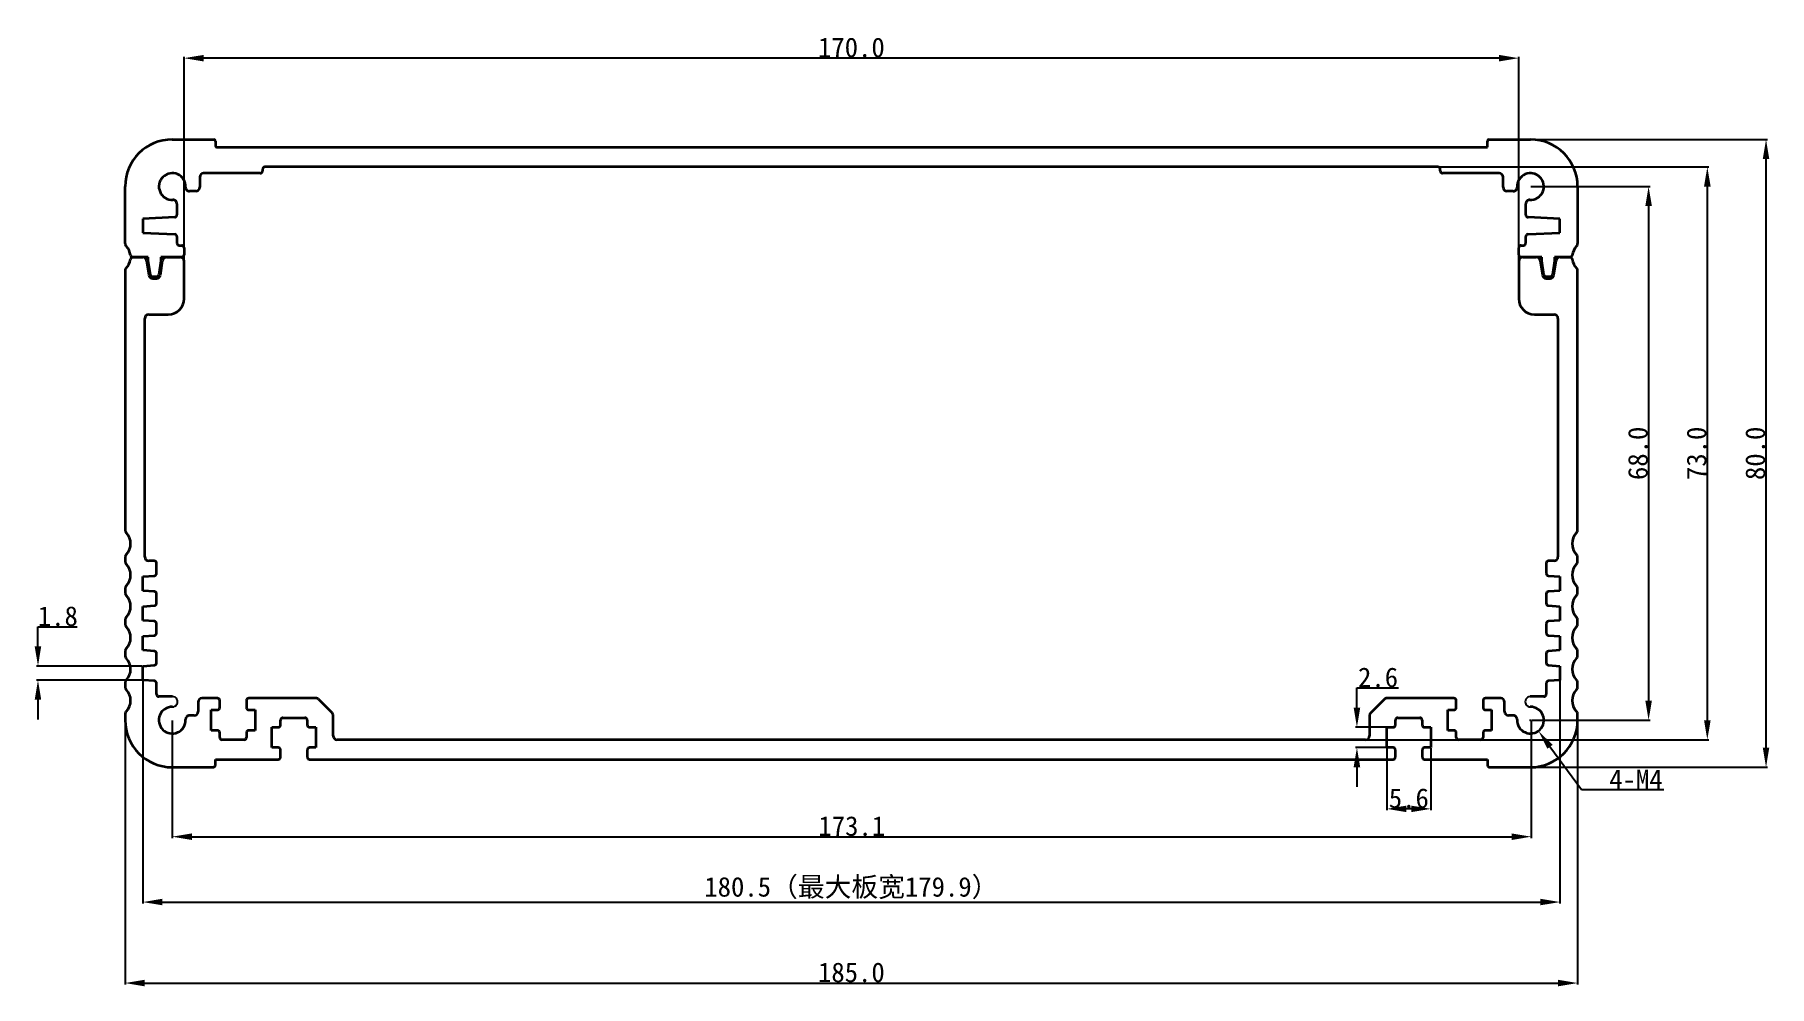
# Model space of a CAD drawing. Header units: inches. Extents: x -12 to 209, y -28 to 93.
import ezdxf

# ---------------------------------------------------------------- set-up
doc = ezdxf.new("R2010")
doc.units = ezdxf.units.IN
doc.header["$MEASUREMENT"] = 0
doc.layers.add('1', color=30, linetype='Continuous')
doc.layers.add('Visible (ISO)', color=7, linetype='Continuous', lineweight=35)
doc.styles.get("Standard").update_dxf_attribs({"font": 'simhei.ttf'})
doc.dimstyles.get("Standard").update_dxf_attribs({"dimtxt": 2.5, "dimasz": 2.5, "dimexe": 0.18, "dimexo": 0.0625, "dimgap": 0.09, "dimtad": 1, "dimtoh": 1, "dimdec": 1, "dimzin": 0, "dimdsep": 46, "dimtxsty": 'Standard', "dimcen": 0.09, "dimadec": 0, "dimazin": 0, "dimtfac": 1, "dimtdec": 1, "dimtofl": 0, "dimtmove": 0, "dimatfit": 3, "dimfxl": 1, "dimtolj": 1, "dimtzin": 0, "dimarcsym": 0})

# ---------------------------------------------------------------- blocks, each defined once
blk = doc.blocks.new('*D1')
at = {"color": 0, "lineweight": -2}
for p, q in [((0, 6.32), (0, -27.68)), ((185, 5.94), (185, -27.68)), ((2.5, -27.5), (182.5, -27.5))]:
    blk.add_line(p, q, dxfattribs=at)
at = {"color": 0}
for points in [[(2.5, -27.08), (2.5, -27.92), (0, -27.5)], [(182.5, -27.08), (182.5, -27.92), (185, -27.5)]]:
    blk.add_solid(points, dxfattribs=at)
at = {"layer": 'Defpoints', "color": 0}
for p in [(0, 6.38), (185, 6), (185, -27.5)]:
    blk.add_point(p, dxfattribs=at)
at = {"color": 0, "insert": (92.5, -26.15), "char_height": 2.5, "attachment_point": 5}
blk.add_mtext('\\A1;185.0', dxfattribs=at)
blk = doc.blocks.new('*D2')
at = {"color": 0, "lineweight": -2}
for p, q in [((176.41, 80), (209.18, 80)), ((209, 2.5), (209, 77.5)), ((176.46, 0), (209.18, 0))]:
    blk.add_line(p, q, dxfattribs=at)
at = {"color": 0}
for points in [[(208.58, 77.5), (209.41, 77.5), (209, 80)], [(208.58, 2.5), (209.41, 2.5), (209, 0)]]:
    blk.add_solid(points, dxfattribs=at)
at = {"layer": 'Defpoints', "color": 0}
for p in [(176.35, 80), (209, 80), (176.4, 0)]:
    blk.add_point(p, dxfattribs=at)
at = {"color": 0, "insert": (207.64, 40), "char_height": 2.5, "attachment_point": 5, "rotation": 90}
blk.add_mtext('\\A1;80.0', dxfattribs=at)
blk = doc.blocks.new('*D3')
at = {"color": 0, "lineweight": -2}
for p, q in [((7.5, 62.16), (7.5, 90.54)), ((175, 90.36), (10, 90.36)), ((177.5, 62.16), (177.5, 90.54))]:
    blk.add_line(p, q, dxfattribs=at)
at = {"color": 0}
for points in [[(10, 90.77), (10, 89.94), (7.5, 90.36)], [(175, 90.77), (175, 89.94), (177.5, 90.36)]]:
    blk.add_solid(points, dxfattribs=at)
at = {"layer": 'Defpoints', "color": 0}
for p in [(7.5, 90.36), (7.5, 62.1), (177.5, 62.1)]:
    blk.add_point(p, dxfattribs=at)
at = {"color": 0, "insert": (92.5, 91.71), "char_height": 2.5, "attachment_point": 5}
blk.add_mtext('\\A1;170.0', dxfattribs=at)
blk = doc.blocks.new('*D4')
at = {"color": 0, "lineweight": -2}
for p, q in [((105.66, 76.5), (201.7, 76.5)), ((201.52, 74), (201.52, 6)), ((106.55, 3.5), (201.7, 3.5))]:
    blk.add_line(p, q, dxfattribs=at)
at = {"color": 0}
for points in [[(201.1, 74), (201.94, 74), (201.52, 76.5)], [(201.1, 6), (201.94, 6), (201.52, 3.5)]]:
    blk.add_solid(points, dxfattribs=at)
at = {"layer": 'Defpoints', "color": 0}
for p in [(105.6, 76.5), (106.49, 3.5), (201.52, 3.5)]:
    blk.add_point(p, dxfattribs=at)
at = {"color": 0, "insert": (200.16, 40), "char_height": 2.5, "attachment_point": 5, "rotation": 90}
blk.add_mtext('\\A1;73.0', dxfattribs=at)
blk = doc.blocks.new('*D5')
at = {"color": 0, "lineweight": -2}
for p, q in [((-11.1, 15.4), (-11.1, 17.9)), ((-11.1, 17.9), (-6.13, 17.9)), ((2.19, 12.9), (-11.28, 12.9)), ((2.19, 11.1), (-11.28, 11.1)), ((-11.1, 8.6), (-11.1, 6.1))]:
    blk.add_line(p, q, dxfattribs=at)
at = {"color": 0}
for points in [[(-11.52, 15.4), (-10.69, 15.4), (-11.1, 12.9)], [(-11.52, 8.6), (-10.69, 8.6), (-11.1, 11.1)]]:
    blk.add_solid(points, dxfattribs=at)
at = {"layer": 'Defpoints', "color": 0}
for p in [(-11.1, 12.9), (2.25, 12.9), (2.25, 11.1)]:
    blk.add_point(p, dxfattribs=at)
at = {"color": 0, "insert": (-8.57, 19.24), "char_height": 2.5, "attachment_point": 5}
blk.add_mtext('\\A1;1.8', dxfattribs=at)
blk = doc.blocks.new('*D6')
at = {"layer": '1', "color": 0, "lineweight": -2}
for p, q in [((2.25, 11.04), (2.25, -17.36)), ((182.75, 11.04), (182.75, -17.36)), ((4.75, -17.18), (180.25, -17.18))]:
    blk.add_line(p, q, dxfattribs=at)
at = {"layer": '1', "color": 0}
for points in [[(4.75, -16.76), (4.75, -17.59), (2.25, -17.18)], [(180.25, -16.76), (180.25, -17.59), (182.75, -17.18)]]:
    blk.add_solid(points, dxfattribs=at)
at = {"layer": 'Defpoints', "color": 0}
for p in [(2.25, 11.1), (182.75, 11.1), (182.75, -17.18)]:
    blk.add_point(p, dxfattribs=at)
at = {"layer": '1', "color": 0, "insert": (92.5, -15.4), "char_height": 2.5, "attachment_point": 5}
blk.add_mtext('\\A1;180.5（最大板宽179.9）', dxfattribs=at)
blk = doc.blocks.new('*D7')
at = {"color": 0, "lineweight": -2}
for p, q in [((178.91, 6), (179.09, 6)), ((179, 5.91), (179, 6.09)), ((185.5, -2.88), (181.48, 2.61)), ((195.97, -2.88), (185.5, -2.88))]:
    blk.add_line(p, q, dxfattribs=at)
at = {"color": 0}
blk.add_solid([(181.82, 2.86), (181.15, 2.37), (180, 4.63)], dxfattribs=at)
at = {"layer": 'Defpoints', "color": 0}
for p in [(179, 6), (180, 4.63)]:
    blk.add_point(p, dxfattribs=at)
at = {"color": 0, "insert": (192.43, -1.54), "char_height": 2.5, "attachment_point": 5}
blk.add_mtext('\\A1;4-M4', dxfattribs=at)
blk = doc.blocks.new('*D8')
at = {"color": 0, "lineweight": -2}
for p, q in [((156.89, 7.6), (156.89, 10.1)), ((156.89, 10.1), (162.18, 10.1)), ((160.64, 5.1), (156.71, 5.1)), ((160.64, 2.5), (156.71, 2.5)), ((156.89, 0), (156.89, -2.5))]:
    blk.add_line(p, q, dxfattribs=at)
at = {"color": 0}
for points in [[(156.47, 7.6), (157.31, 7.6), (156.89, 5.1)], [(156.47, 0), (157.31, 0), (156.89, 2.5)]]:
    blk.add_solid(points, dxfattribs=at)
at = {"layer": 'Defpoints', "color": 0}
for p in [(156.89, 5.1), (160.7, 5.1), (160.7, 2.5)]:
    blk.add_point(p, dxfattribs=at)
at = {"color": 0, "insert": (159.58, 11.44), "char_height": 2.5, "attachment_point": 5}
blk.add_mtext('\\A1;2.6', dxfattribs=at)
blk = doc.blocks.new('*D9')
at = {"color": 0, "lineweight": -2}
for p, q in [((160.7, 2.44), (160.7, -5.48)), ((166.3, 2.44), (166.3, -5.48)), ((163.8, -5.3), (163.2, -5.3))]:
    blk.add_line(p, q, dxfattribs=at)
at = {"color": 0}
for points in [[(163.2, -4.89), (163.2, -5.72), (160.7, -5.3)], [(163.8, -4.89), (163.8, -5.72), (166.3, -5.3)]]:
    blk.add_solid(points, dxfattribs=at)
at = {"layer": 'Defpoints', "color": 0}
for p in [(160.7, 2.5), (166.3, 2.5), (160.7, -5.3)]:
    blk.add_point(p, dxfattribs=at)
at = {"color": 0, "insert": (163.5, -3.96), "char_height": 2.5, "attachment_point": 5}
blk.add_mtext('\\A1;5.6', dxfattribs=at)
blk = doc.blocks.new('*D10')
at = {"color": 0, "lineweight": -2}
for p, q in [((179.06, 74), (194.22, 74)), ((194.04, 71.5), (194.04, 8.5)), ((179.15, 6), (194.22, 6))]:
    blk.add_line(p, q, dxfattribs=at)
at = {"color": 0}
for points in [[(193.62, 71.5), (194.46, 71.5), (194.04, 74)], [(193.62, 8.5), (194.46, 8.5), (194.04, 6)]]:
    blk.add_solid(points, dxfattribs=at)
at = {"layer": 'Defpoints', "color": 0}
for p in [(179, 74), (179.09, 6), (194.04, 6)]:
    blk.add_point(p, dxfattribs=at)
at = {"color": 0, "insert": (192.69, 40), "char_height": 2.5, "attachment_point": 5, "rotation": 90}
blk.add_mtext('\\A1;68.0', dxfattribs=at)
blk = doc.blocks.new('*D11')
at = {"color": 0, "lineweight": -2}
for p, q in [((6, 5.94), (6, -9.03)), ((179.09, 5.94), (179.09, -9.03)), ((8.5, -8.85), (176.59, -8.85))]:
    blk.add_line(p, q, dxfattribs=at)
at = {"color": 0}
for points in [[(8.5, -8.43), (8.5, -9.27), (6, -8.85)], [(176.59, -8.43), (176.59, -9.27), (179.09, -8.85)]]:
    blk.add_solid(points, dxfattribs=at)
at = {"layer": 'Defpoints', "color": 0}
for p in [(6, 6), (179.09, 6), (179.09, -8.85)]:
    blk.add_point(p, dxfattribs=at)
at = {"color": 0, "insert": (92.55, -7.51), "char_height": 2.5, "attachment_point": 5}
blk.add_mtext('\\A1;173.1', dxfattribs=at)

msp = doc.modelspace()

# ---------------------------------------------------------------- linework, layer by layer
for centre, start, end in [((6.03, 8.35), 268.9151, 90.4947), ((178.97, 8.35), 89.5053, 271.0849)]:
    msp.add_arc(centre, 0.65, start, end)
at = {"layer": 'Visible (ISO)'}
for p, q in [((6, 80), (11.3, 80)), ((11.5, 79.8), (11.5, 79.2)), ((173.5, 79), (173.5, 79.8)), ((173.7, 80), (179, 80)), ((11.7, 79), (173.5, 79)), ((9.5, 75.2), (9.5, 73.9)), ((17.2, 75.7), (10, 75.7)), ((17.5, 76.2), (17.5, 76)), ((167.2, 76.5), (17.8, 76.5)), ((167.5, 76), (167.5, 76.2)), ((175, 75.7), (167.8, 75.7)), ((175.5, 73.9), (175.5, 75.2)), ((0, 66.73), (0, 74)), ((9, 73.4), (8.2, 73.4)), ((176.8, 73.4), (176, 73.4)), ((185, 74), (185, 66.73)), ((6.6, 71.8), (6.6, 70.38)), ((178.4, 70.38), (178.4, 71.8)), ((6.31, 70.08), (2.25, 69.9)), ((2.25, 69.9), (2.25, 68.1)), ((182.75, 69.9), (178.69, 70.08)), ((182.75, 68.1), (182.75, 69.9)), ((2.25, 68.1), (6.31, 67.92)), ((6.6, 67.62), (6.6, 66.8)), ((6.9, 66.5), (7.2, 66.5)), ((177.8, 66.5), (178.1, 66.5)), ((178.4, 66.8), (178.4, 67.62)), ((178.69, 67.92), (182.75, 68.1)), ((2.95, 65), (0.98, 65)), ((0.98, 65), (2.24, 65)), ((2.74, 64.57), (3.01, 62.73)), ((2.95, 64.5), (2.95, 65)), ((3.21, 62.76), (2.95, 64.5)), ((4.55, 64.5), (4.29, 62.76)), ((4.49, 62.73), (4.76, 64.57)), ((7.2, 65), (4.55, 65)), ((4.55, 65), (4.55, 64.5)), ((5.26, 65), (7, 65)), ((7.5, 66.2), (7.5, 65.3)), ((7.5, 59.7), (7.5, 64.5)), ((177.5, 65.3), (177.5, 66.2)), ((177.5, 64.5), (177.5, 59.7)), ((180.45, 65), (177.8, 65)), ((178, 65), (179.74, 65)), ((180.24, 64.57), (180.51, 62.73)), ((180.45, 64.5), (180.45, 65)), ((180.71, 62.76), (180.45, 64.5)), ((182.05, 64.5), (181.79, 62.76)), ((181.99, 62.73), (182.26, 64.57)), ((184.02, 65), (182.05, 65)), ((182.05, 65), (182.05, 64.5)), ((182.76, 65), (184.02, 65)), ((0, 63.35), (0, 30.23)), ((3.99, 62.5), (3.51, 62.5)), ((3.51, 62.3), (3.99, 62.3)), ((181.49, 62.5), (181.01, 62.5)), ((181.01, 62.3), (181.49, 62.3)), ((185, 30.23), (185, 63.35)), ((3, 57.7), (5.5, 57.7)), ((179.5, 57.7), (182, 57.7)), ((2.5, 26.8), (2.5, 57.2)), ((182.5, 57.2), (182.5, 26.8)), ((0, 26.77), (0, 26.23)), ((185, 26.23), (185, 26.77)), ((2.25, 24.3), (3.72, 24.4)), ((3.7, 26.3), (3, 26.3)), ((4, 24.7), (4, 26)), ((181, 26), (181, 24.7)), ((181.28, 24.4), (182.75, 24.3)), ((182, 26.3), (181.3, 26.3)), ((0, 22.77), (0, 22.23)), ((2.25, 22.5), (2.25, 24.3)), ((3.72, 22.4), (2.25, 22.5)), ((4, 20.9), (4, 22.1)), ((181, 22.1), (181, 20.9)), ((182.75, 22.5), (181.28, 22.4)), ((182.75, 24.3), (182.75, 22.5)), ((185, 22.23), (185, 22.77)), ((2.25, 20.5), (3.72, 20.6)), ((2.25, 18.7), (2.25, 20.5)), ((181.28, 20.6), (182.75, 20.5)), ((182.75, 20.5), (182.75, 18.7)), ((0, 18.77), (0, 18.23)), ((3.72, 18.6), (2.25, 18.7)), ((4, 17.1), (4, 18.3)), ((181, 18.3), (181, 17.1)), ((182.75, 18.7), (181.28, 18.6)), ((185, 18.23), (185, 18.77)), ((2.25, 16.7), (3.72, 16.8)), ((2.25, 14.9), (2.25, 16.7)), ((181.28, 16.8), (182.75, 16.7)), ((182.75, 16.7), (182.75, 14.9)), ((0, 14.77), (0, 14.23)), ((3.72, 14.8), (2.25, 14.9)), ((4, 13.3), (4, 14.5)), ((181, 14.5), (181, 13.3)), ((182.75, 14.9), (181.28, 14.8)), ((185, 14.23), (185, 14.77)), ((2.25, 12.9), (3.72, 13)), ((2.25, 11.1), (2.25, 12.9)), ((3.72, 11), (2.25, 11.1)), ((181.28, 13), (182.75, 12.9)), ((182.75, 11.1), (181.28, 11)), ((182.75, 12.9), (182.75, 11.1)), ((0, 10.77), (0, 10.23)), ((4, 9.3), (4, 10.7)), ((6.04, 9), (4.3, 9)), ((180.7, 9), (178.96, 9)), ((181, 10.7), (181, 9.3)), ((185, 10.23), (185, 10.77)), ((0, 6.77), (0, 6)), ((9.3, 8.3), (9.3, 7.1)), ((11.75, 8.8), (9.8, 8.8)), ((10.95, 4.7), (10.95, 7.3)), ((10.95, 7.3), (11.75, 7.3)), ((12.05, 7.6), (12.05, 8.5)), ((15.45, 8.5), (15.45, 7.6)), ((24.29, 8.8), (15.75, 8.8)), ((15.75, 7.3), (16.55, 7.3)), ((16.55, 7.3), (16.55, 4.7)), ((26.35, 6.95), (24.65, 8.65)), ((160.35, 8.65), (158.65, 6.95)), ((169.25, 8.8), (160.71, 8.8)), ((168.45, 4.7), (168.45, 7.3)), ((168.45, 7.3), (169.25, 7.3)), ((169.55, 7.6), (169.55, 8.5)), ((172.95, 8.5), (172.95, 7.6)), ((175.2, 8.8), (173.25, 8.8)), ((173.25, 7.3), (174.05, 7.3)), ((174.05, 7.3), (174.05, 4.7)), ((175.7, 7.1), (175.7, 8.3)), ((185, 6), (185, 6.77)), ((8.8, 6.6), (8.2, 6.6)), ((11.75, 4.7), (10.95, 4.7)), ((16.55, 4.7), (15.75, 4.7)), ((18.7, 2.5), (18.7, 5.1)), ((18.7, 5.1), (19.5, 5.1)), ((19.8, 5.4), (19.8, 6)), ((20.1, 6.3), (22.9, 6.3)), ((23.2, 6), (23.2, 5.4)), ((23.5, 5.1), (24.3, 5.1)), ((24.3, 5.1), (24.3, 2.5)), ((26.5, 4), (26.5, 6.59)), ((158.5, 6.59), (158.5, 4)), ((160.7, 2.5), (160.7, 5.1)), ((160.7, 5.1), (161.5, 5.1)), ((161.8, 5.4), (161.8, 6)), ((162.1, 6.3), (164.9, 6.3)), ((165.2, 6), (165.2, 5.4)), ((165.5, 5.1), (166.3, 5.1)), ((166.3, 5.1), (166.3, 2.5)), ((169.25, 4.7), (168.45, 4.7)), ((174.05, 4.7), (173.25, 4.7)), ((176.8, 6.6), (176.2, 6.6)), ((12.05, 3.8), (12.05, 4.4)), ((15.15, 3.5), (12.35, 3.5)), ((15.45, 4.4), (15.45, 3.8)), ((19.5, 2.5), (18.7, 2.5)), ((24.3, 2.5), (23.5, 2.5)), ((158, 3.5), (27, 3.5)), ((161.5, 2.5), (160.7, 2.5)), ((166.3, 2.5), (165.5, 2.5)), ((169.55, 3.8), (169.55, 4.4)), ((172.65, 3.5), (169.85, 3.5)), ((172.95, 4.4), (172.95, 3.8)), ((6, 0), (11.2, 0)), ((11.5, 0.3), (11.5, 1)), ((11.5, 1), (19.5, 1)), ((19.8, 1.3), (19.8, 2.2)), ((23.2, 2.2), (23.2, 1.3)), ((23.5, 1), (161.5, 1)), ((161.8, 1.3), (161.8, 2.2)), ((165.2, 2.2), (165.2, 1.3)), ((165.5, 1), (173.5, 1)), ((173.5, 1), (173.5, 0.3)), ((173.8, 0), (179, 0))]:
    msp.add_line(p, q, dxfattribs=at)
for centre, radius, start, end in [((6, 74), 6, 90, 180), ((11.3, 79.8), 0.2, 0, 90), ((173.7, 79.8), 0.2, 90, 180), ((179, 74), 6, 360, 90), ((11.7, 79.2), 0.2, 180, 270), ((6, 74), 1.7, 357.3947, 272.6053), ((10, 75.2), 0.5, 90, 180), ((17.2, 76), 0.3, 270, 0), ((17.8, 76.2), 0.3, 90, 180), ((167.2, 76.2), 0.3, 360, 90), ((167.8, 76), 0.3, 180, 270), ((175, 75.2), 0.5, 0, 90), ((179, 74), 1.7, 267.3947, 182.6053), ((8.2, 73.9), 0.5, 177.3947, 270), ((9, 73.9), 0.5, 270, 0), ((176, 73.9), 0.5, 180, 270), ((176.8, 73.9), 0.5, 270, 2.6053), ((6.1, 71.8), 0.5, 0, 92.6053), ((178.9, 71.8), 0.5, 87.3947, 180), ((6.3, 70.38), 0.3, 272.5, 0), ((178.7, 70.38), 0.3, 180, 267.5), ((0.5, 66.73), 0.5, 180, 223.9455), ((-1.3, 65), 2, 7.4947, 43.9455), ((6.3, 67.62), 0.3, 360, 87.5), ((6.9, 66.8), 0.3, 180, 270), ((7.2, 66.2), 0.3, 0, 90), ((177.8, 66.2), 0.3, 90, 180), ((178.1, 66.8), 0.3, 270, 360), ((178.7, 67.62), 0.3, 92.5, 180), ((186.3, 65), 2, 136.0545, 172.5053), ((184.5, 66.73), 0.5, 316.0545, 0), ((-1.3, 65), 2, 314.0792, 352.5053), ((0.98, 65.3), 0.3, 187.4947, 270), ((0.98, 64.7), 0.3, 90, 172.5053), ((2.24, 64.5), 0.5, 8.5308, 90), ((5.26, 64.5), 0.5, 90, 171.4692), ((7, 64.5), 0.5, 360, 90), ((7.2, 65.3), 0.3, 270, 0), ((177.8, 65.3), 0.3, 180, 270), ((178, 64.5), 0.5, 90, 180), ((179.74, 64.5), 0.5, 8.5308, 90), ((182.76, 64.5), 0.5, 90, 171.4692), ((184.02, 65.3), 0.3, 270, 352.5053), ((184.02, 64.7), 0.3, 7.4947, 90), ((186.3, 65), 2, 187.4947, 225.9208), ((0.3, 63.35), 0.3, 134.0792, 180), ((3.51, 62.8), 0.5, 188.5308, 270), ((3.51, 62.8), 0.3, 188.5308, 270), ((3.99, 62.8), 0.3, 270, 351.4692), ((3.99, 62.8), 0.5, 270, 351.4692), ((181.01, 62.8), 0.5, 188.5308, 270), ((181.01, 62.8), 0.3, 188.5308, 270), ((181.49, 62.8), 0.3, 270, 351.4692), ((181.49, 62.8), 0.5, 270, 351.4692), ((184.7, 63.35), 0.3, 360, 45.9208), ((5.5, 59.7), 2, 270, 360), ((179.5, 59.7), 2, 180, 270), ((3, 57.2), 0.5, 90, 180), ((182, 57.2), 0.5, 360, 90), ((0.5, 30.23), 0.5, 180, 223.9455), ((-1.3, 28.5), 2, 316.0545, 43.9455), ((186.3, 28.5), 2, 136.0545, 223.9455), ((184.5, 30.23), 0.5, 316.0545, 360), ((0.5, 26.77), 0.5, 136.0545, 180), ((3, 26.8), 0.5, 180, 270), ((182, 26.8), 0.5, 270, 0), ((184.5, 26.77), 0.5, 0, 43.9455), ((0.5, 26.23), 0.5, 180, 223.9455), ((-1.3, 24.5), 2, 316.0545, 43.9455), ((3.7, 26), 0.3, 360, 90), ((3.7, 24.7), 0.3, 274, 360), ((181.3, 26), 0.3, 90, 180), ((181.3, 24.7), 0.3, 180, 266), ((186.3, 24.5), 2, 136.0545, 223.9455), ((184.5, 26.23), 0.5, 316.0545, 360), ((0.5, 22.77), 0.5, 136.0545, 180), ((0.5, 22.23), 0.5, 180, 223.9455), ((3.7, 22.1), 0.3, 360, 86), ((181.3, 22.1), 0.3, 94, 180), ((184.5, 22.77), 0.5, 0, 43.9455), ((184.5, 22.23), 0.5, 316.0545, 360), ((-1.3, 20.5), 2, 316.0545, 43.9455), ((3.7, 20.9), 0.3, 274, 360), ((181.3, 20.9), 0.3, 180, 266), ((186.3, 20.5), 2, 136.0545, 223.9455), ((0.5, 18.77), 0.5, 136.0545, 180), ((0.5, 18.23), 0.5, 180, 223.9455), ((-1.3, 16.5), 2, 316.0545, 43.9455), ((3.7, 18.3), 0.3, 360, 86), ((181.3, 18.3), 0.3, 94, 180), ((186.3, 16.5), 2, 136.0545, 223.9455), ((184.5, 18.77), 0.5, 0, 43.9455), ((184.5, 18.23), 0.5, 316.0545, 360), ((3.7, 17.1), 0.3, 274, 360), ((181.3, 17.1), 0.3, 180, 266), ((0.5, 14.77), 0.5, 136.0545, 180), ((0.5, 14.23), 0.5, 180, 223.9455), ((-1.3, 12.5), 2, 316.0545, 43.9455), ((3.7, 14.5), 0.3, 0, 86), ((3.7, 13.3), 0.3, 274, 360), ((181.3, 14.5), 0.3, 94, 180), ((181.3, 13.3), 0.3, 180, 266), ((186.3, 12.5), 2, 136.0545, 223.9455), ((184.5, 14.77), 0.5, 0, 43.9455), ((184.5, 14.23), 0.5, 316.0545, 360), ((0.5, 10.77), 0.5, 136.0545, 180), ((184.5, 10.77), 0.5, 0, 43.9455), ((0.5, 10.23), 0.5, 180, 223.9455), ((-1.3, 8.5), 2, 316.0545, 43.9455), ((3.7, 10.7), 0.3, 360, 86), ((4.3, 9.3), 0.3, 180, 270), ((180.7, 9.3), 0.3, 270, 0), ((181.3, 10.7), 0.3, 94, 180), ((186.3, 8.5), 2, 136.0545, 223.9455), ((184.5, 10.23), 0.5, 316.0545, 360), ((0.5, 6.77), 0.5, 136.0545, 180), ((6, 6), 1.7, 89.0974, 2.6053), ((8.8, 7.1), 0.5, 270, 0), ((9.8, 8.3), 0.5, 90, 180), ((11.75, 8.5), 0.3, 360, 90), ((11.75, 7.6), 0.3, 270, 360), ((15.75, 8.5), 0.3, 90, 180), ((15.75, 7.6), 0.3, 180, 270), ((24.29, 8.3), 0.5, 45, 90), ((26, 6.59), 0.5, 0, 45), ((159, 6.59), 0.5, 135, 180), ((160.71, 8.3), 0.5, 90, 135), ((169.25, 8.5), 0.3, 360, 90), ((169.25, 7.6), 0.3, 270, 360), ((173.25, 8.5), 0.3, 90, 180), ((173.25, 7.6), 0.3, 180, 270), ((175.2, 8.3), 0.5, 360, 90), ((176.2, 7.1), 0.5, 180, 270), ((179, 6), 1.7, 177.3947, 90.9026), ((184.5, 6.77), 0.5, 360, 43.9455), ((6, 6), 6, 180, 270), ((8.2, 6.1), 0.5, 90, 182.6053), ((11.75, 4.4), 0.3, 360, 90), ((15.75, 4.4), 0.3, 90, 180), ((19.5, 5.4), 0.3, 270, 360), ((20.1, 6), 0.3, 90, 180), ((22.9, 6), 0.3, 360, 90), ((23.5, 5.4), 0.3, 180, 270), ((161.5, 5.4), 0.3, 270, 360), ((162.1, 6), 0.3, 90, 180), ((164.9, 6), 0.3, 360, 90), ((165.5, 5.4), 0.3, 180, 270), ((169.25, 4.4), 0.3, 360, 90), ((173.25, 4.4), 0.3, 90, 180), ((176.8, 6.1), 0.5, 357.3947, 90), ((179, 6), 6, 270, 360), ((12.35, 3.8), 0.3, 180, 270), ((15.15, 3.8), 0.3, 270, 0), ((19.5, 2.2), 0.3, 0, 90), ((23.5, 2.2), 0.3, 90, 180), ((27, 4), 0.5, 180, 270), ((158, 4), 0.5, 270, 0), ((161.5, 2.2), 0.3, 360, 90), ((165.5, 2.2), 0.3, 90, 180), ((169.85, 3.8), 0.3, 180, 270), ((172.65, 3.8), 0.3, 270, 0), ((11.2, 0.3), 0.3, 270, 360), ((19.5, 1.3), 0.3, 270, 360), ((23.5, 1.3), 0.3, 180, 270), ((161.5, 1.3), 0.3, 270, 360), ((165.5, 1.3), 0.3, 180, 270), ((173.8, 0.3), 0.3, 180, 270)]:
    msp.add_arc(centre, radius, start, end, dxfattribs=at)

# ---------------------------------------------------------------- dimensions: what is measured, and where the dimension line sits
dim = msp.add_linear_dim(base=(7.5, 90.36), p1=(177.5, 62.1), p2=(7.5, 62.1), dimstyle='Standard')
dim.commit()
dim.dimension.update_dxf_attribs({"geometry": '*D3', "text_midpoint": (92.5, 90.36), "dimtype": 160})
for base, p1, p2, picture, middle in [((209, 80), (176.4, 0), (176.35, 80), '*D2', (209, 40)), ((201.52, 3.5), (105.6, 76.5), (106.49, 3.5), '*D4', (201.52, 40))]:
    dim = msp.add_linear_dim(base=base, p1=p1, p2=p2, angle=90, dimstyle='Standard')
    dim.commit()
    dim.dimension.update_dxf_attribs({"geometry": picture, "text_midpoint": middle, "dimtype": 160})
for base, p1, p2, angle, picture, middle in [((194.04, 6), (179, 74), (179.09, 6), 90, '*D10', (192.69, 40)), ((160.7, -5.3), (166.3, 2.5), (160.7, 2.5), 360, '*D9', (163.5, -3.96))]:
    dim = msp.add_linear_dim(base=base, p1=p1, p2=p2, angle=angle, dimstyle='Standard')
    dim.commit()
    dim.dimension.update_dxf_attribs({"geometry": picture, "text_midpoint": middle})
for p1, p2, distance, picture, middle in [((2.25, 11.1), (2.25, 12.9), 13.35, '*D5', (-8.57, 19.24)), ((160.7, 2.5), (160.7, 5.1), 3.81, '*D8', (159.58, 11.44))]:
    dim = msp.add_aligned_dim(p1=p1, p2=p2, distance=distance, dimstyle='Standard')
    dim.commit()
    dim.dimension.update_dxf_attribs({"geometry": picture, "text_midpoint": middle})
for base, p1, p2, picture, middle in [((185, -27.5), (0, 6.38), (185, 6), '*D1', (92.5, -26.15)), ((179.09, -8.85), (6, 6), (179.09, 6), '*D11', (92.55, -7.51))]:
    dim = msp.add_linear_dim(base=base, p1=p1, p2=p2, dimstyle='Standard')
    dim.commit()
    dim.dimension.update_dxf_attribs({"geometry": picture, "text_midpoint": middle})
dim = msp.add_radius_dim(center=(179, 6), mpoint=(180, 4.63), text='4-M4', dimstyle='Standard')
dim.commit()
dim.dimension.update_dxf_attribs({"geometry": '*D7', "text_midpoint": (192.43, -2.88), "dimtype": 164})
at = {"layer": '1'}
dim = msp.add_linear_dim(base=(182.75, -17.18), p1=(2.25, 11.1), p2=(182.75, 11.1), text='<>（最大板宽179.9）', dimstyle='Standard', dxfattribs=at)
dim.commit()
dim.dimension.update_dxf_attribs({"geometry": '*D6', "text_midpoint": (92.5, -15.4)})

doc.saveas('drawing.dxf')
